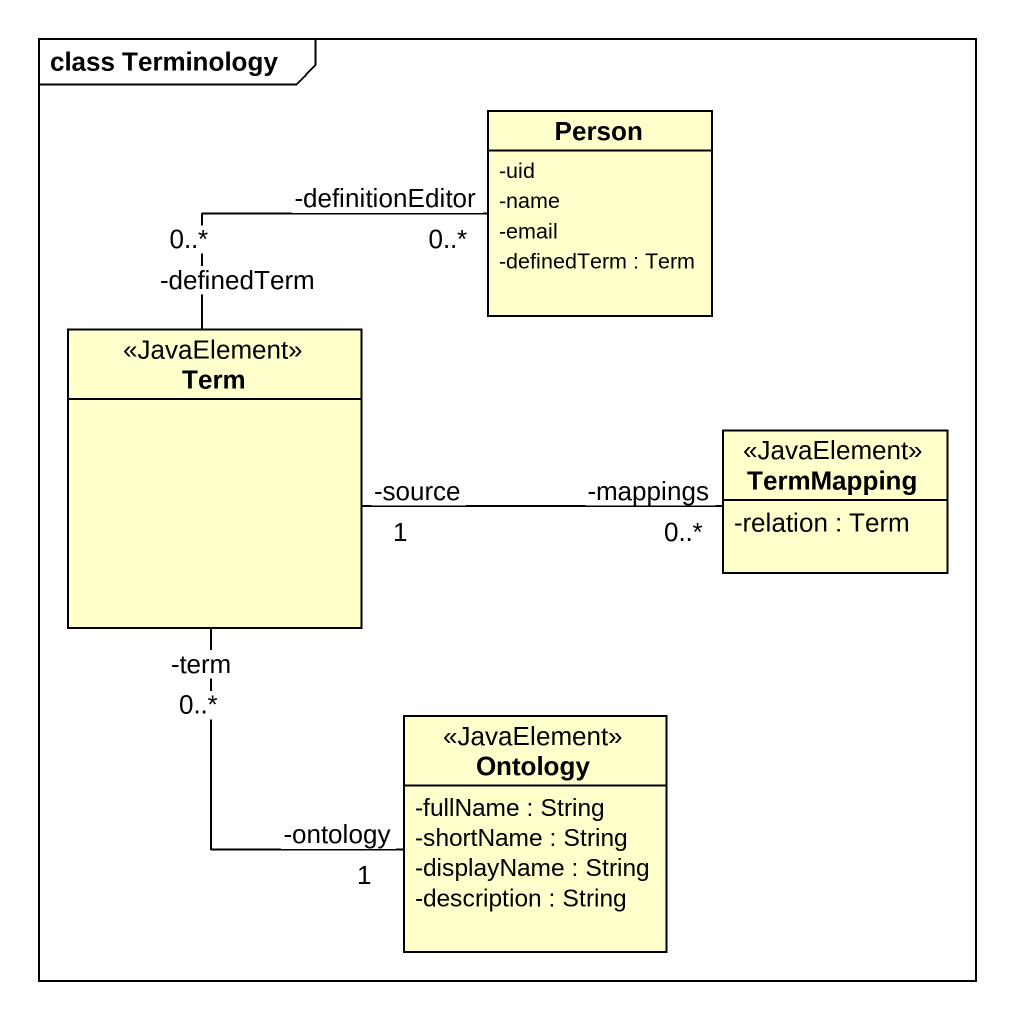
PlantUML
@startuml
mainframe class Terminology
hide circle
hide empty members
skinparam classAttributeIconSize 0
class "Person" as Person_ {
  -uid
  -name
  -email
  -definedTerm : Term
}
class Term <<JavaElement>>
class TermMapping <<JavaElement>> {
  -relation : Term
}
class Ontology <<JavaElement>> {
  -fullName : String
  -shortName : String
  -displayName : String
  -description : String
}
Person_ "-definitionEditor\n0..*" -- "-definedTerm\n0..*" Term
TermMapping "-mappings\n0..*" -left- "-source\n1" Term
Ontology "-ontology\n1" -up- "-term\n0..*" Term
@enduml
